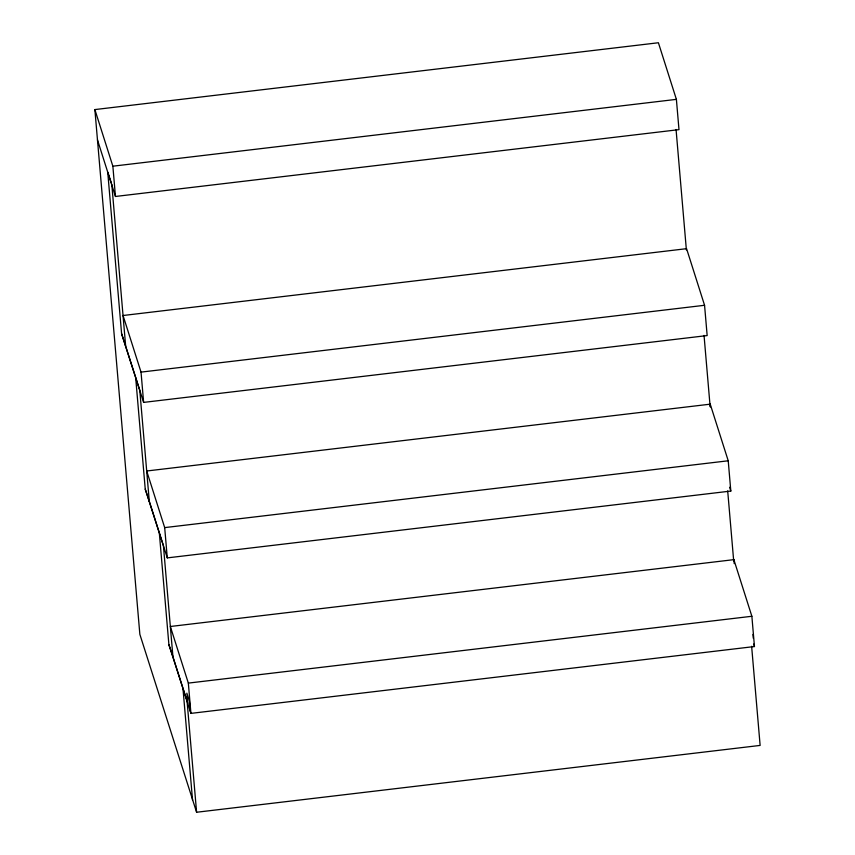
<?xml version="1.0" encoding="UTF-8"?>
<svg xmlns="http://www.w3.org/2000/svg" width="855" height="855" viewBox="0 0 855 855"><rect width="100%" height="100%" fill="white"/><g stroke="black" fill="none" stroke-linecap="round" stroke-linejoin="round"><path stroke-width="1.28" d="M751.63 646.305L760.127 745.421L196.597 812.25L139.857 634.346L94.873 109.579L658.403 42.75L676.391 99.362L678.988 129.639L115.457 196.468L97.459 139.857M94.873 109.579L112.86 166.191L676.391 99.362M704.563 305.288L686.576 248.677L123.045 315.506L141.032 372.117L704.563 305.288L707.16 335.566L143.629 402.395L121.592 333.674L107.741 172.208L111.385 183.109M710.227 404.169L146.697 470.998L164.684 527.61L167.281 557.888L730.811 491.059L728.225 460.781L710.227 404.169L710.452 406.798M164.684 527.61L728.225 460.781M733.868 559.651L170.337 626.491L188.335 683.102L190.932 713.38L754.463 646.54L751.866 616.273L733.868 559.651L734.21 563.605M188.335 683.102L751.866 616.273M121.592 333.674L139.771 390.265L149.294 501.265L167.281 557.888M135.721 378.156L145.243 489.156L149.294 501.265M145.243 489.156L163.423 545.757L172.934 656.758L190.932 713.38M159.383 533.648L168.895 644.649L172.945 656.758M168.895 644.649L187.085 701.239L196.597 812.25M729.614 487.275L730.811 491.059M753.661 644.029L754.463 646.54M752.956 634.431L753.276 638.215M727.691 490.888L733.697 560.933M704.039 335.406L710.152 406.766M676.059 129.479L686.383 249.917M190.28 711.349L189.415 701.26L186.85 693.17L187.715 703.27M183.034 689.13L192.546 800.141M141.032 372.117L143.629 402.395M112.86 166.191L115.457 196.468M111.791 184.317L125.632 345.783"/></g></svg>
